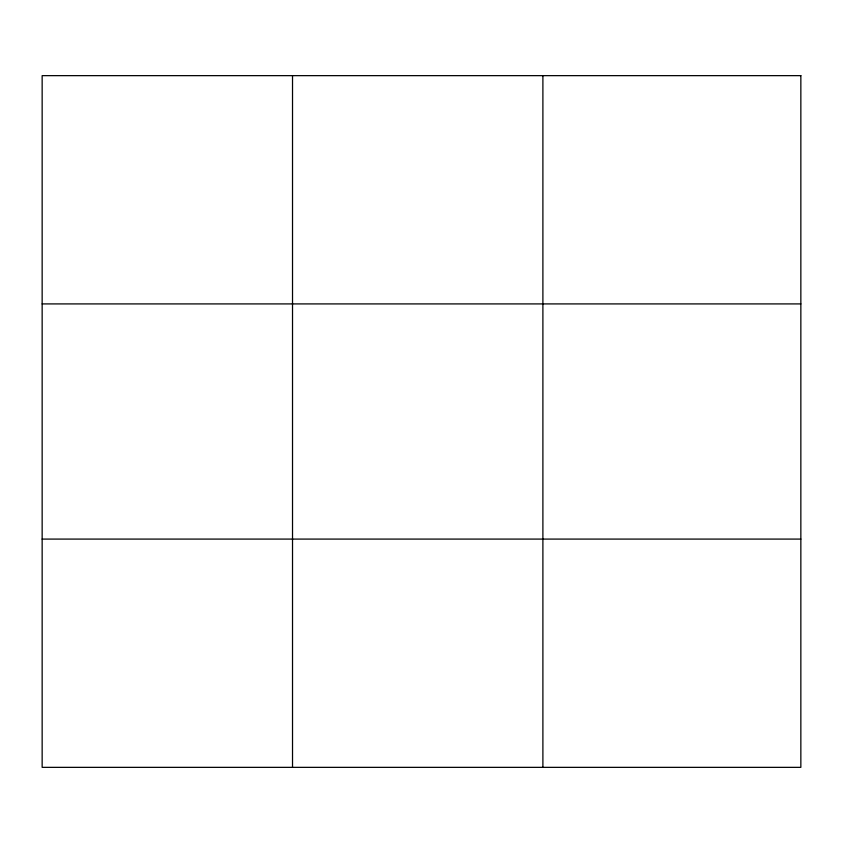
<?xml version="1.0" encoding="UTF-8"?>
<svg xmlns="http://www.w3.org/2000/svg" width="843" height="843" viewBox="0 0 843 843"><rect width="100%" height="100%" fill="white"/><g stroke="black" fill="none" stroke-linecap="round" stroke-linejoin="round"><path stroke-width="1.26" d="M292.521 75.649L292.521 767.351M542.892 75.649L542.892 767.351M42.15 303.912L800.85 303.912M42.15 539.088L800.85 539.088M800.85 75.649L800.85 767.351L42.15 767.351L42.15 75.649L800.85 75.649"/></g></svg>
